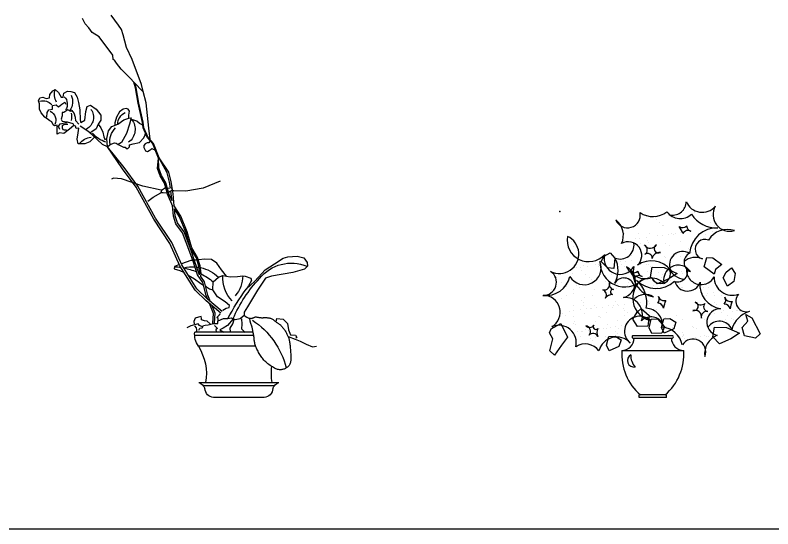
# Model space of a CAD drawing. Header units: millimetres. Extents: x 22565 to 38821, y 15578 to 26720.
# Drawn here: x 30251 to 32086, y 17834 to 19079 of the extents above; entities that cross this region are included whole.
import ezdxf

# ---------------------------------------------------------------- set-up
doc = ezdxf.new("R2010")
doc.units = ezdxf.units.MM
doc.layers.add('www.cad-blocks.net', color=7, linetype='Continuous')

# ---------------------------------------------------------------- blocks, each defined once
blk = doc.blocks.new('A$C310939C3')
for p, q in [((112.7, 905.5), (106.3, 918.2)), ((193.9, 902), (176.2, 926.7)), ((121.8, 895.6), (112.7, 905.5)), ((200.9, 892.1), (193.9, 902)), ((130.3, 884.3), (121.8, 895.6)), ((147.3, 873.7), (130.3, 884.3)), ((205.2, 878.7), (200.9, 892.1)), ((179.7, 830), (147.3, 873.7)), ((212.9, 848.4), (205.2, 878.7)), ((227.1, 819.4), (212.9, 848.4)), ((181.2, 819.4), (179.7, 830)), ((184, 817.3), (181.2, 819.4)), ((188.9, 810.3), (184, 817.3)), ((200.2, 796.1), (188.9, 810.3)), ((249.8, 758.2), (227.1, 819.4)), ((222.1, 773.6), (200.2, 796.1)), ((231.3, 763.7), (222.1, 773.6)), ((234.5, 750.4), (230.7, 763.9)), ((252.5, 741.8), (231.3, 763.7)), ((236.2, 750.8), (233, 762)), ((253.4, 741.4), (249.8, 758.2)), ((26.3, 726.3), (27.6, 734.6)), ((27.6, 734.6), (34.7, 743)), ((34.7, 743), (40.5, 746.8)), ((40.5, 746.8), (48.8, 739.1)), ((48.8, 739.1), (55.2, 728.2)), ((59.7, 728.2), (61, 737.8)), ((61, 737.8), (70, 742.3)), ((70, 742.3), (78.3, 741.7)), ((78.3, 741.7), (87.3, 739.1)), ((87.3, 739.1), (93.7, 727.6)), ((241.2, 712.9), (234.5, 750.4)), ((242.9, 713.3), (236.2, 750.8)), ((261.1, 713.8), (253.4, 741.4)), ((0, 718.6), (3.2, 726.3)), ((2.6, 711.5), (0, 718.6)), ((3.2, 726.3), (10.3, 727.6)), ((10.3, 727.6), (18.6, 724.4)), ((18.6, 724.4), (26.3, 726.3)), ((55.2, 728.2), (59.7, 728.2)), ((56.6, 710.7), (63.7, 715.6)), ((63.7, 715.6), (66.4, 711.1)), ((93.7, 727.6), (97, 714.8)), ((2.6, 698.7), (2.6, 711.5)), ((6.4, 689.7), (2.6, 698.7)), ((21.3, 690.4), (24.7, 697.5)), ((24.7, 697.5), (34, 698.7)), ((34, 707.3), (43.1, 709.6)), ((34, 698.7), (34, 707.3)), ((43.1, 709.6), (48.7, 704.7)), ((48.7, 704.7), (56.6, 710.7)), ((97, 714.8), (100.2, 697.4)), ((100.2, 697.4), (100.8, 673.1)), ((114.9, 693), (118.1, 705.1)), ((118.1, 705.1), (125.9, 708.3)), ((125.9, 708.3), (140, 698.7)), ((140, 698.7), (150.9, 684.6)), ((204.9, 698.7), (195.9, 692.3)), ((211.9, 700), (204.9, 698.7)), ((217.1, 698.7), (211.9, 700)), ((220.3, 693.6), (217.1, 698.7)), ((251.8, 666.8), (241.2, 712.9)), ((253.5, 667.1), (242.9, 713.3)), ((267.2, 652.4), (261.1, 713.8)), ((15.4, 679.5), (6.4, 689.7)), ((27.6, 670.5), (15.4, 679.5)), ((20.5, 679.2), (21.3, 690.4)), ((57.3, 682.5), (55.1, 674.6)), ((61.5, 690.8), (57.3, 690.4)), ((57.3, 690.4), (57.3, 682.5)), ((66, 693.8), (61.5, 690.8)), ((70.9, 696.8), (66, 693.8)), ((78, 693), (70.9, 696.8)), ((81.8, 695.3), (78, 693)), ((86.3, 688.9), (81.8, 695.3)), ((90, 678.8), (86.3, 688.9)), ((90.8, 670.1), (90, 678.8)), ((112.4, 671.8), (114.9, 693)), ((150.9, 684.6), (150.9, 672.4)), ((188.8, 679.5), (185, 666)), ((195.9, 692.3), (188.8, 679.5)), ((218.4, 676.9), (219, 684.6)), ((219, 684.6), (220.3, 693.6)), ((32.7, 667.9), (27.6, 670.5)), ((35.3, 660.9), (32.7, 667.9)), ((38.5, 658.3), (35.3, 660.9)), ((48.3, 656.6), (52.8, 663.4)), ((52.8, 663.4), (63.4, 666)), ((55.1, 674.6), (57, 669.8)), ((57, 669.8), (63.1, 669.1)), ((61.5, 660.8), (57.3, 658.1)), ((71.2, 661.5), (61.5, 660.8)), ((63.1, 669.1), (69.7, 667.9)), ((63.4, 666), (69.4, 665.3)), ((69.7, 667.9), (82.8, 664.1)), ((82.8, 664.1), (85.4, 658.9)), ((97.9, 662.6), (90.8, 670.1)), ((100.8, 673.1), (101.5, 669.2)), ((101.5, 669.2), (102.7, 666.7)), ((102.7, 666.7), (112.4, 671.8)), ((144.5, 662.8), (139.3, 651.3)), ((150.9, 672.4), (144.5, 662.8)), ((144.5, 662.8), (150.9, 653.8)), ((177.3, 656.4), (192, 662.2)), ((185, 666), (184.6, 659.3)), ((192, 662.2), (206.8, 673.1)), ((206.8, 673.1), (218.4, 676.9)), ((220.3, 662.2), (213.2, 639.7)), ((218.4, 676.9), (224.8, 677.5)), ((224.8, 677.5), (220.3, 662.2)), ((225.4, 673.7), (223.8, 674.2)), ((231.2, 671.8), (225.4, 673.7)), ((238.3, 669.9), (231.2, 671.8)), ((244.7, 664.1), (238.3, 669.9)), ((252.8, 660), (244.7, 664.1)), ((253.8, 653.3), (251.8, 666.8)), ((255.4, 653.8), (253.5, 667.1)), ((45.6, 659.6), (38.5, 658.3)), ((44.9, 638.4), (45.6, 646.1)), ((45.6, 655.7), (45.6, 659.6)), ((45.6, 646.1), (45.6, 655.7)), ((51.3, 649.1), (48.3, 656.6)), ((57.3, 658.1), (57.3, 653.6)), ((57.3, 653.6), (59.2, 649.5)), ((59.2, 649.5), (62.2, 648.4)), ((75.1, 650.6), (61.6, 639.7)), ((62.2, 648.4), (67.5, 648.8)), ((85.4, 658.9), (75.1, 650.6)), ((89.3, 657.7), (85.4, 658.9)), ((91.2, 651.9), (89.3, 657.7)), ((97.6, 652.5), (91.2, 651.9)), ((96.3, 641), (97.6, 652.5)), ((119.5, 645.5), (100.8, 657.7)), ((129.7, 636.5), (119.5, 645.5)), ((129.1, 644.2), (124.6, 641)), ((139.3, 651.3), (129.1, 644.2)), ((150.9, 653.8), (156, 642.9)), ((156, 642.9), (158, 631.4)), ((165.7, 627.5), (169.6, 646.1)), ((169.6, 646.1), (177.3, 656.4)), ((264.3, 629.3), (253.8, 653.3)), ((265.8, 630.2), (255.4, 653.8)), ((270.3, 626.3), (267.2, 652.4)), ((50.7, 641), (44.9, 638.4)), ((61.6, 639.7), (50.7, 641)), ((93.7, 626.2), (96.3, 641)), ((96.3, 614.7), (93.7, 626.2)), ((135.8, 630.7), (124.6, 619.8)), ((141.9, 624.9), (129.7, 636.5)), ((154.8, 613.4), (141.9, 624.9)), ((158, 631.4), (160.5, 625.6)), ((160.5, 625.6), (165.7, 627.5)), ((167.2, 607.5), (165.7, 627.5)), ((213.2, 639.7), (201, 617.9)), ((244.7, 617.9), (255, 629.4)), ((255, 629.4), (258.2, 636.5)), ((258.2, 636.5), (259, 641.3)), ((276.8, 614.9), (264.3, 629.3)), ((278.3, 615.8), (265.8, 630.2)), ((100.8, 614.7), (96.3, 614.7)), ((112.4, 614.7), (100.8, 614.7)), ((124.6, 619.8), (112.4, 614.7)), ((167.2, 607.5), (154.8, 613.4)), ((167.2, 607.5), (173.4, 613.4)), ((207.7, 557.1), (167.2, 607.5)), ((203.7, 554), (167.2, 607.5)), ((173.4, 613.4), (183.7, 617.3)), ((183.7, 617.3), (188.2, 616)), ((188.2, 616), (193.3, 613.4)), ((201, 617.9), (193.3, 613.4)), ((193.3, 613.4), (206.2, 607)), ((206.2, 607), (210, 606.3)), ((210, 606.3), (211.9, 603.8)), ((216.4, 603.1), (220.3, 607.6)), ((220.3, 612.1), (229.3, 614.7)), ((220.3, 607.6), (220.3, 612.1)), ((229.3, 614.7), (244.7, 617.9)), ((255.2, 610.4), (255, 605.7)), ((255, 605.7), (257.8, 601.2)), ((258.5, 614.7), (255.2, 610.4)), ((263.1, 617.5), (258.5, 614.7)), ((267.3, 617), (263.1, 617.5)), ((270.6, 622.1), (267.3, 617)), ((290.3, 580), (276.8, 614.9)), ((291.9, 580.6), (278.3, 615.8)), ((211.9, 603.8), (216.4, 603.1)), ((257.8, 601.2), (259.1, 597.4)), ((259.1, 597.4), (264, 595.9)), ((264, 595.9), (268, 598.6)), ((268, 598.6), (272.5, 601.9)), ((272.5, 601.9), (274.8, 603.4)), ((274.8, 603.4), (277.7, 601.4)), ((277.7, 601.4), (280.4, 600.6)), ((280.4, 600.6), (283.6, 597.4)), ((288.2, 555.3), (290.3, 580)), ((291.6, 555.9), (290.3, 580)), ((315.6, 546.2), (291.9, 580.6)), ((311.8, 544.7), (294.1, 577)), ((236.3, 509.5), (203.7, 554)), ((240.6, 512.2), (207.7, 557.1)), ((294.8, 536.8), (288.2, 555.3)), ((297.9, 538.2), (291.6, 555.9)), ((304.9, 519.2), (294.8, 536.8)), ((308.1, 520.5), (297.9, 538.2)), ((317.3, 521.7), (311.8, 544.7)), ((321.3, 522.5), (315.6, 546.2)), ((181.6, 531.4), (176.7, 528.9)), ((201, 529.5), (181.6, 531.4)), ((252.8, 512), (201, 529.5)), ((311.4, 496.5), (304.9, 519.2)), ((314.6, 497.8), (308.1, 520.5)), ((319.5, 507.2), (317.3, 521.7)), ((324.1, 504.4), (321.3, 522.5)), ((439.6, 523.9), (398.4, 507.1)), ((279, 431.9), (236.3, 509.5)), ((283.3, 434.5), (240.6, 512.2)), ((297.2, 502.7), (252.8, 512)), ((277.8, 485.2), (295.9, 495.8)), ((297.8, 501.4), (295.9, 497.1)), ((295.9, 495.8), (298, 497.1)), ((295.9, 497.1), (302.2, 497.1)), ((299.3, 502.6), (297.2, 502.7)), ((307.2, 508.3), (297.8, 501.4)), ((302.2, 497.1), (309.7, 495.8)), ((308.1, 508.1), (307.2, 508.3)), ((309.7, 495.8), (311.4, 496.5)), ((312.4, 492.8), (311.4, 496.5)), ((314.7, 506.4), (311.9, 507.1)), ((314.6, 497.8), (319, 499.6)), ((315.7, 493.9), (314.6, 497.8)), ((322.2, 507.7), (314.7, 506.4)), ((319, 499.6), (324.7, 503.3)), ((321.6, 493.2), (320.5, 500.5)), ((327.8, 500.8), (321.5, 501.2)), ((324.7, 503.3), (322.2, 507.7)), ((325.7, 493.8), (324.3, 503)), ((357.1, 499.6), (327.8, 500.8)), ((398.4, 507.1), (357.1, 499.6)), ((264.7, 475.9), (277.8, 485.2)), ((325.3, 463.2), (312.4, 492.8)), ((323.4, 476.2), (315.7, 493.9)), ((323.4, 476.2), (321.6, 493.2)), ((328.7, 464.2), (325.7, 493.8)), ((327.1, 439.6), (324.5, 465)), ((344.8, 439.5), (328.3, 464.8)), ((341.8, 437.9), (329.5, 456.8)), ((331.1, 440.4), (329.5, 456.8)), ((336.3, 422.9), (331.1, 440.4)), ((318.4, 373.2), (279, 431.9)), ((322.9, 375.7), (283.3, 434.5)), ((332.6, 421), (327.1, 439.6)), ((352.7, 401.1), (336.3, 422.9)), ((356.8, 400.4), (341.8, 437.9)), ((360, 401.5), (344.8, 439.5)), ((349, 399.1), (332.6, 421)), ((366.6, 352), (349, 399.1)), ((370.4, 353.4), (352.7, 401.1)), ((368.3, 360.9), (356.8, 400.4)), ((371.4, 362.3), (360, 401.5)), ((342.5, 319.3), (318.4, 373.2)), ((347, 321.7), (322.9, 375.7)), ((374.2, 330.1), (366.6, 352)), ((382.2, 338.1), (368.3, 360.9)), ((378.1, 331.5), (370.4, 353.4)), ((385.3, 339.5), (371.4, 362.3)), ((369.2, 331.6), (346.1, 323.8)), ((373.6, 332.1), (369.2, 331.6)), ((383.8, 333), (377.8, 332.4)), ((388.9, 299.2), (378.1, 331.5)), ((388.3, 318.5), (382.2, 338.1)), ((391.7, 319.3), (385.3, 339.5)), ((402.7, 334.8), (387.3, 333.3)), ((419, 334.3), (402.7, 334.8)), ((432.1, 325.4), (419, 334.3)), ((571.8, 323.6), (592.3, 337.2)), ((592.3, 337.2), (603.7, 341)), ((603.7, 341), (626.4, 342.5)), ((626.4, 342.5), (642.3, 338)), ((642.3, 338), (650.7, 327.4)), ((329.3, 317), (328.8, 311.7)), ((341.3, 321.9), (329.3, 317)), ((379.7, 260.3), (342.5, 319.3)), ((383.7, 263.5), (347, 321.7)), ((385.2, 297.3), (374.2, 330.1)), ((390.8, 300.4), (388.3, 318.5)), ((394.2, 300.3), (391.7, 319.3)), ((443.1, 309.6), (432.1, 325.4)), ((549, 309.2), (571.8, 323.6)), ((651.4, 318.3), (643.9, 310.7)), ((650.7, 327.4), (651.4, 318.3)), ((328.8, 311.7), (342.4, 307.5)), ((342.4, 307.5), (353, 302.7)), ((362.8, 296.7), (377.5, 287.1)), ((398.3, 278.7), (385.2, 297.3)), ((390.2, 297.3), (388.9, 299.2)), ((390.2, 297.3), (390.8, 300.4)), ((392.9, 293.4), (394.2, 300.3)), ((436, 291.8), (446.7, 295.5)), ((455.4, 294), (443.1, 309.6)), ((446.7, 295.5), (464.1, 292.5)), ((481.5, 293.3), (494.4, 294.8)), ((494.4, 294.8), (500.5, 294)), ((500.5, 294), (514.2, 289.5)), ((524, 281.9), (549, 309.2)), ((564.2, 294), (549.8, 289.5)), ((615.8, 303.1), (564.2, 294)), ((643.9, 310.7), (615.8, 303.1)), ((377.5, 287.1), (393.3, 276.1)), ((402.1, 280.4), (392.9, 293.4)), ((393.3, 276.1), (399.9, 272.3)), ((406, 247), (398.3, 278.7)), ((409.9, 248.2), (402.1, 280.4)), ((422.4, 260.7), (423.1, 280.4)), ((423.1, 280.4), (436, 291.8)), ((464.1, 292.5), (481.5, 293.3)), ((502.8, 262.2), (524, 281.9)), ((515.7, 283.4), (508.1, 270.5)), ((514.2, 289.5), (515.7, 283.4)), ((549.8, 289.5), (530.1, 259.9)), ((406, 234.1), (379.7, 260.3)), ((409.4, 237.9), (383.7, 263.5)), ((404.8, 269.5), (406.9, 268.2)), ((406.9, 268.2), (414.3, 263)), ((414.3, 263), (422.4, 260.7)), ((433.8, 244), (422.4, 260.7)), ((508.1, 270.5), (502.8, 262.2)), ((530.1, 259.9), (505.8, 219.8)), ((409.7, 237.6), (406, 247)), ((416.4, 232.1), (409.9, 248.2)), ((452, 231.9), (433.8, 244)), ((441.8, 204.1), (406, 234.1)), ((445.1, 208), (409.4, 237.9)), ((423.5, 203.2), (413.8, 227.6)), ((427.7, 203.9), (420.4, 222.1)), ((462.6, 222.8), (452, 231.9)), ((461.8, 218.3), (462.6, 222.8)), ((422.4, 180.2), (423.5, 203.2)), ((426.5, 180), (427.7, 203.9)), ((438.3, 200.1), (439.8, 202.3)), ((446.7, 211.4), (454.2, 216.7)), ((454.2, 216.7), (461.8, 218.3)), ((505.8, 219.8), (498.2, 206.9)), ((498.2, 206.9), (498.2, 199.3)), ((379.2, 192.5), (376.1, 184.2)), ((376.1, 184.2), (376.9, 178.1)), ((387.5, 194.8), (379.2, 192.5)), ((393.6, 196.3), (387.5, 194.8)), ((394.3, 191.7), (393.6, 196.3)), ((394.3, 188), (394.3, 191.7)), ((401.9, 185.7), (394.3, 188)), ((408.7, 184.9), (401.9, 185.7)), ((415.6, 178.1), (408.7, 184.9)), ((432.2, 194), (438.3, 200.1)), ((435.3, 191.7), (432.2, 194)), ((434.5, 178.9), (435.3, 191.7)), ((434.9, 185.3), (448.2, 191.7)), ((448.2, 191.7), (458.8, 191)), ((471.3, 190.9), (458, 174.3)), ((458.8, 191), (466.4, 193.2)), ((466.4, 193.2), (476.2, 188.7)), ((470.9, 178.8), (474, 188.7)), ((476.2, 188.7), (488.4, 191.7)), ((488.4, 191.7), (498.2, 199.3)), ((491.4, 190.9), (492.2, 177.3)), ((498.2, 199.3), (500.6, 197)), ((575.1, 183.3), (577.3, 191)), ((577.3, 191), (592.4, 189.5)), ((592.4, 189.5), (603, 179.6)), ((368.5, 173.6), (359.4, 169)), ((377.6, 175.8), (368.5, 173.6)), ((386.7, 178.1), (377.6, 175.8)), ((382.2, 169), (378.4, 173.6)), ((383.7, 163.7), (382.2, 169)), ((389.8, 174.3), (386.7, 178.1)), ((388.3, 162.9), (390.5, 168.3)), ((398.9, 170.5), (389.8, 174.3)), ((390.5, 168.3), (396.6, 169)), ((396.6, 169), (399.6, 174.3)), ((399.6, 174.3), (403.4, 175.1)), ((403.4, 175.1), (411, 175.8)), ((411, 175.8), (423.9, 178.9)), ((423.9, 178.9), (434.5, 178.9)), ((426.2, 174.3), (433.8, 167.5)), ((433.8, 167.5), (429.2, 164.4)), ((447.4, 168.2), (439.1, 163.7)), ((458, 174.3), (447.4, 168.2)), ((464.1, 168.2), (470.9, 178.8)), ((464.9, 159.1), (464.1, 168.2)), ((492.2, 177.3), (491.4, 165.9)), ((491.4, 165.9), (493.7, 163.7)), ((603, 179.6), (605.3, 163.7)), ((519.5, 158.5), (378.4, 158.5)), ((521, 150.5), (378.4, 150.5)), ((383.7, 159.9), (383.7, 163.7)), ((430, 159.1), (423.1, 158.4)), ((429.2, 164.4), (430, 159.1)), ((439.1, 163.7), (448.9, 158.5)), ((493.7, 163.7), (497.5, 160.6)), ((497.5, 160.6), (500.5, 157.6)), ((604.3, 147.4), (621.2, 141)), ((605.3, 163.7), (609.9, 151.6)), ((609.9, 151.6), (622, 150.8)), ((622, 150.8), (625.8, 145.5)), ((621.2, 141), (633.4, 136.4)), ((625.8, 145.5), (622.8, 144)), ((633.4, 136.4), (647.8, 128.8)), ((647.8, 128.8), (663.7, 122.8)), ((525.7, 124.2), (387.1, 124.2)), ((663.7, 122.8), (672.8, 124.3)), ((582.2, 35.8), (388.1, 35.8)), ((572, 27.8), (398.3, 27.8)), ((546.6, 0), (423.8, 0))]:
    blk.add_line(p, q)
blk.add_lwpolyline([(500.6, 197), (504.4, 194.8), (507.6, 193.3), (510.4, 192.3), (512.8, 191.8), (514.8, 191.6), (516.5, 191.8), (518, 192.1), (519.2, 192.6), (520.2, 193), (521.1, 193.4), (521.9, 193.9), (522.6, 194.2), (523.4, 194.6), (524.2, 194.8), (525.1, 195), (526.2, 195), (527.4, 195), (528.8, 194.8), (530.3, 194.6), (531.9, 194.3), (533.5, 194.1), (535.1, 193.8), (536.8, 193.6), (538.3, 193.4), (539.8, 193.3), (541.2, 193.2), (542.6, 193.2), (543.9, 193.3), (545.2, 193.4), (546.6, 193.4), (548.1, 193.5), (549.6, 193.5), (551.2, 193.5), (552.9, 193.4), (554.6, 193.2), (556.4, 193), (558.2, 192.7), (560, 192.3), (561.7, 191.8), (563.3, 191.2), (564.9, 190.5), (566.4, 189.7), (567.8, 188.8), (569.2, 187.8), (570.5, 186.8), (571.8, 185.8), (573.2, 184.8), (574.5, 183.8), (575.8, 182.8), (577.2, 181.8), (578.5, 180.9), (579.9, 179.9), (581.3, 178.9), (582.8, 177.9), (584.2, 176.8), (585.6, 175.6), (587, 174.3), (588.4, 172.9), (589.8, 171.5), (591.2, 169.9), (592.6, 168.3), (593.9, 166.6), (595.1, 164.9), (596.3, 163.1), (597.5, 161.2), (598.6, 159.3), (599.6, 157.4), (600.6, 155.4), (601.5, 153.5), (602.4, 151.7), (603.2, 149.9), (603.9, 148.2), (604.6, 146.6), (605.2, 145), (605.8, 143.4), (606.3, 141.9), (606.8, 140.2), (607.3, 138.3), (607.7, 136.3), (608.1, 134), (608.5, 131.5), (608.8, 128.7), (609.1, 125.7), (609.4, 122.5), (609.7, 119.2), (610, 115.9), (610.3, 112.6), (610.5, 109.3), (610.7, 106), (610.9, 102.9), (611.1, 99.9), (611.2, 97), (611.2, 94.2), (611.1, 91.6), (610.8, 89.1), (610.5, 86.8), (610, 84.7), (609.3, 82.7), (608.6, 80.9), (607.6, 79.2), (606.6, 77.6), (605.4, 76.2), (604.2, 74.9), (602.8, 73.7), (601.3, 72.5), (599.8, 71.5), (598.1, 70.5), (596.4, 69.7), (594.7, 68.9), (592.9, 68.3), (591, 67.8), (589.1, 67.5), (587.2, 67.3), (585.3, 67.2), (583.3, 67.3), (581.2, 67.6), (579, 68.1), (576.7, 68.8), (574.3, 69.7), (571.8, 70.9), (569.1, 72.3), (566.4, 73.9), (563.5, 75.7), (560.7, 77.6), (557.8, 79.7), (555.1, 81.8), (552.5, 84), (550.1, 86.2), (547.9, 88.3), (545.8, 90.5), (544, 92.7), (542.3, 94.8), (540.6, 97.1), (539.1, 99.3), (537.6, 101.7), (536, 104.1), (534.5, 106.6), (533, 109.2), (531.5, 111.8), (530.1, 114.5), (528.7, 117.1), (527.5, 119.8), (526.4, 122.4), (525.4, 124.9), (524.7, 127.4), (524.1, 129.8), (523.6, 132.1), (523.2, 134.4), (522.9, 136.7), (522.6, 138.9), (522.4, 141.1), (522.1, 143.4), (521.8, 145.6), (521.5, 147.8), (521.1, 150), (520.7, 152.2), (520.3, 154.3), (519.9, 156.3), (519.6, 158.2), (519.2, 160), (518.9, 161.7), (518.6, 163.3), (518.4, 164.8), (518.1, 166.1), (517.8, 167.4), (517.6, 168.7), (517.3, 169.9), (517, 171), (516.6, 172.1), (516.2, 173.3), (515.8, 174.3), (515.4, 175.4), (515, 176.5), (514.7, 177.6), (514.3, 178.7), (514, 179.7), (513.7, 180.8), (513.4, 182), (513.2, 183.1), (512.9, 184.4), (512.6, 185.7), (512.2, 187.1), (511.8, 188.6), (511.3, 190.2)])
at = {"extrusion": (0, 0, -1)}
for centre, major_axis, start_param, end_param in [((80.8, 735.1), (29.7, 29.7), 3.451818, 4.20947), ((10.8, 691.4), (19.7, 19.7), -1.058503, 0.091422), ((45.3, 711.2), (-17.4, 17.4), 1.544652, 2.982038), ((47.4, 716.8), (25, 25), 0.327841, 1.426299), ((101.3, 679), (22.7, 22.7), 0.149518, 1.873344), ((17.8, 671.9), (17.1, 17.1), -0.339872, 1.220288), ((31.2, 679.5), (34.5, 34.5), 0.58783, 0.947221), ((223.3, 662.1), (-22.1, 22.1), 5.499815, 6.628422), ((195.5, 649.5), (27.2, 27.2), 0.104882, 1.721596), ((216.7, 620.9), (-31.1, 31.1), 5.326074, 6.321908), ((131.2, 591), (-28.2, 28.2), 6.152742, 6.967145), ((179, 677.1), (-42.5, 42.5), 4.194579, 4.852815), ((611.8, 228.8), (68.5, 68.5), 4.588924, 5.901631), ((318.7, 151.1), (117.5, 117.5), -0.721758, -0.625918), ((373.5, 225.1), (64.7, 64.7), -1.023206, -0.726637), ((318.7, 151.1), (-117.5, 117.5), 0.986596, 1.181369), ((373.5, 225.1), (-64.7, 64.7), 0.892747, 0.953645), ((373.5, 225.1), (-64.7, 64.7), 0.992852, 1.539158), ((318.7, 151.1), (117.5, 117.5), -0.356322, -0.337478), ((318.7, 151.1), (-117.5, 117.5), 1.255663, 1.464907), ((523.3, 288.4), (-54.4, 54.4), 4.716194, 5.591372), ((424.2, 294), (49.7, 49.7), 0.774488, 1.526899), ((775.8, 60.4), (-234.3, 234.3), 5.902888, 6.256613), ((919.8, -44.6), (-366.1, 366.1), 5.970141, 6.13202), ((408.4, 23.1), (-139.6, 139.6), 1.374504, 2.10837), ((426.6, 152.5), (34.3, 34.3), 3.305472, 4.050088), ((280, 57), (89.4, 89.4), 0.224495, 0.953419), ((690.3, 57), (-89.4, 89.4), 5.329767, 5.637985), ((378.8, 11.1), (18.7, 18.7), -0.423378, 0.381097), ((425, 21.9), (15.5, 15.5), 2.412572, 3.907333), ((545.3, 21.9), (-15.5, 15.5), 2.375852, 3.870613), ((591.6, 11.1), (-18.7, 18.7), 5.902088, 6.706563)]:
    blk.add_ellipse(centre, major_axis=major_axis, ratio=1, start_param=start_param, end_param=end_param, dxfattribs=at)
blk = doc.blocks.new('*X76')
at = {"color": 0}
for p, q in [((6494, 4479.8), (6494, 4479.8)), ((6316.4, 4451.7), (6316.4, 4451.7)), ((6356.6, 4445.9), (6356.6, 4445.9)), ((6484.2, 4474.2), (6484.2, 4474.2)), ((6546.9, 4472.4), (6546.9, 4472.4)), ((6631.5, 4456.5), (6631.5, 4456.5)), ((6264.9, 4412.2), (6264.9, 4412.2)), ((6269.3, 4410.5), (6269.3, 4410.5)), ((6364, 4439.1), (6364, 4439.1)), ((6377, 4421.5), (6377, 4421.5)), ((6393.9, 4410.7), (6393.9, 4410.7)), ((6398.8, 4407.2), (6398.8, 4407.2)), ((6579.9, 4416.9), (6579.9, 4416.9)), ((6626.1, 4421.9), (6626.1, 4421.9)), ((6643, 4411.2), (6643, 4411.2)), ((6205.5, 4371.6), (6205.5, 4371.6)), ((6210.9, 4370.8), (6210.9, 4370.8)), ((6278.5, 4372.1), (6278.5, 4372.1)), ((6330, 4371.8), (6330, 4371.8)), ((6423.2, 4366.9), (6423.2, 4366.9)), ((6438.6, 4370.7), (6438.6, 4370.7)), ((6454.6, 4372), (6454.6, 4372)), ((6477.6, 4374), (6477.6, 4374)), ((6579.2, 4372.3), (6579.2, 4372.3)), ((6601, 4367.2), (6601, 4367.2)), ((6634, 4379.4), (6634, 4379.4)), ((6638.6, 4395.2), (6638.6, 4395.2)), ((5952.3, 4330.4), (5952.3, 4330.4)), ((6207.9, 4338.5), (6207.9, 4338.5)), ((6262.2, 4345.7), (6262.2, 4345.7)), ((6283, 4348.4), (6283, 4348.4)), ((6315.6, 4352.7), (6315.6, 4352.7)), ((6318.3, 4335.6), (6318.3, 4335.6)), ((6369.9, 4359.9), (6369.9, 4359.9)), ((6390.7, 4362.6), (6390.7, 4362.6)), ((6445.9, 4364), (6445.9, 4364)), ((6480.7, 4332.1), (6480.7, 4332.1)), ((5939.2, 4303.2), (5939.2, 4303.2)), ((5960, 4305.9), (5960, 4305.9)), ((6213.4, 4293.7), (6213.4, 4293.7)), ((6284.8, 4321.1), (6284.8, 4321.1)), ((6301.6, 4310.3), (6301.6, 4310.3)), ((6321.5, 4297.6), (6321.5, 4297.6)), ((6325.7, 4328.9), (6325.7, 4328.9)), ((6360.5, 4297), (6360.5, 4297)), ((6409.3, 4321.3), (6409.3, 4321.3)), ((6426.2, 4310.6), (6426.2, 4310.6)), ((6520.6, 4295.6), (6520.6, 4295.6)), ((6528.5, 4298.4), (6528.5, 4298.4)), ((6533.9, 4321.5), (6533.9, 4321.5)), ((6165.2, 4256.7), (6165.2, 4256.7)), ((6237.8, 4271.4), (6237.8, 4271.4)), ((6240.3, 4261.9), (6240.3, 4261.9)), ((6362.3, 4271.7), (6362.3, 4271.7)), ((6400.3, 4260.5), (6400.3, 4260.5)), ((6460.1, 4268.2), (6460.1, 4268.2)), ((6480.3, 4261.4), (6480.3, 4261.4)), ((6514.5, 4275.3), (6514.5, 4275.3)), ((6527.9, 4288.9), (6527.9, 4288.9)), ((6535.3, 4278.1), (6535.3, 4278.1)), ((6562.7, 4257), (6562.7, 4257)), ((6067.9, 4220.5), (6067.9, 4220.5)), ((6104.6, 4221.4), (6104.6, 4221.4)), ((6191.4, 4232.8), (6191.4, 4232.8)), ((6192.5, 4220.7), (6192.5, 4220.7)), ((6212.3, 4235.5), (6212.3, 4235.5)), ((6244.8, 4239.8), (6244.8, 4239.8)), ((6317.1, 4220.9), (6317.1, 4220.9)), ((6324, 4220.5), (6324, 4220.5)), ((6407.7, 4253.8), (6407.7, 4253.8)), ((6428.7, 4221.8), (6428.7, 4221.8)), ((5976.1, 4204.4), (5976.1, 4204.4)), ((5996.9, 4207.2), (5996.9, 4207.2)), ((5999.8, 4191.7), (5999.8, 4191.7)), ((6008.9, 4215.8), (6008.9, 4215.8)), ((6029.4, 4211.5), (6029.4, 4211.5)), ((6083.8, 4218.6), (6083.8, 4218.6)), ((6084.8, 4209.7), (6084.8, 4209.7)), ((6113.6, 4217.1), (6113.6, 4217.1)), ((6209.4, 4210), (6209.4, 4210)), ((6287.4, 4218.6), (6287.4, 4218.6)), ((6322.2, 4186.8), (6322.2, 4186.8)), ((6333.9, 4210.2), (6333.9, 4210.2)), ((6458.5, 4210.4), (6458.5, 4210.4)), ((6482.3, 4185.4), (6482.3, 4185.4)), ((5879.5, 4156.6), (5879.5, 4156.6)), ((5896.4, 4170.6), (5896.4, 4170.6)), ((5957.4, 4176.2), (5957.4, 4176.2)), ((6021, 4170.8), (6021, 4170.8)), ((6039.6, 4155.2), (6039.6, 4155.2)), ((6046.9, 4148.4), (6046.9, 4148.4)), ((6145.5, 4171), (6145.5, 4171)), ((6167.7, 4179.6), (6167.7, 4179.6)), ((6202, 4151.6), (6202, 4151.6)), ((6272.4, 4180.9), (6272.4, 4180.9)), ((6336, 4148.3), (6336, 4148.3)), ((6362, 4150.3), (6362, 4150.3)), ((6374.7, 4180.5), (6374.7, 4180.5)), ((6389.3, 4155.3), (6389.3, 4155.3)), ((6394.6, 4171.5), (6394.6, 4171.5)), ((6443.7, 4162.4), (6443.7, 4162.4)), ((6489.7, 4178.6), (6489.7, 4178.6)), ((5903.4, 4134.8), (5903.4, 4134.8)), ((5919.3, 4120.1), (5919.3, 4120.1)), ((5926.7, 4113.3), (5926.7, 4113.3)), ((5975.7, 4120.1), (5975.7, 4120.1)), ((5992.5, 4109.3), (5992.5, 4109.3)), ((6116.1, 4140), (6116.1, 4140)), ((6174, 4126.9), (6174, 4126.9)), ((6224.8, 4120.5), (6224.8, 4120.5)), ((6228.3, 4134.1), (6228.3, 4134.1)), ((6241.7, 4109.8), (6241.7, 4109.8)), ((6349.4, 4120.8), (6349.4, 4120.8)), ((6366.2, 4110), (6366.2, 4110)), ((6431.2, 4144.8), (6431.2, 4144.8)), ((6473.9, 4121), (6473.9, 4121)), ((6490.8, 4110.2), (6490.8, 4110.2)), ((6598.5, 4121.2), (6598.5, 4121.2)), ((6615.4, 4110.5), (6615.4, 4110.5)), ((5855.2, 4097.8), (5855.2, 4097.8)), ((5959.9, 4099.1), (5959.9, 4099.1)), ((5961.5, 4081.4), (5961.5, 4081.4)), ((6062.2, 4098.6), (6062.2, 4098.6)), ((6170.2, 4102.5), (6170.2, 4102.5)), ((6284, 4076.5), (6284, 4076.5)), ((6485.3, 4107.3), (6485.3, 4107.3)), ((6571.7, 4103.5), (6571.7, 4103.5)), ((6588.2, 4077.9), (6588.2, 4077.9)), ((6590, 4108.6), (6590, 4108.6)), ((6609, 4080.6), (6609, 4080.6)), ((6641.5, 4084.9), (6641.5, 4084.9)), ((5905.9, 4057.7), (5905.9, 4057.7)), ((5928.7, 4070.4), (5928.7, 4070.4)), ((6001.3, 4045), (6001.3, 4045)), ((6008.7, 4038.2), (6008.7, 4038.2)), ((6014, 4061.6), (6014, 4061.6)), ((6053.3, 4070.7), (6053.3, 4070.7)), ((6118.7, 4063), (6118.7, 4063)), ((6163.7, 4041.4), (6163.7, 4041.4)), ((6286, 4038.1), (6286, 4038.1)), ((6323.8, 4040), (6323.8, 4040)), ((6606.5, 4071.6), (6606.5, 4071.6)), ((6644.1, 4071.1), (6644.1, 4071.1)), ((6676.1, 4071.8), (6676.1, 4071.8)), ((6748.8, 4072.4), (6748.8, 4072.4)), ((5900.3, 4008.9), (5900.3, 4008.9)), ((5962.4, 4022.1), (5962.4, 4022.1)), ((5995.5, 3999.9), (5995.5, 3999.9)), ((6008, 4019.9), (6008, 4019.9)), ((6024.8, 4009.2), (6024.8, 4009.2)), ((6043.5, 4006.3), (6043.5, 4006.3)), ((6049.9, 4007), (6049.9, 4007)), ((6064.7, 4021.6), (6064.7, 4021.6)), ((6070.7, 4009.8), (6070.7, 4009.8)), ((6103.2, 4014), (6103.2, 4014)), ((6132.5, 4020.1), (6132.5, 4020.1)), ((6149.4, 4009.4), (6149.4, 4009.4)), ((6157.5, 4021.2), (6157.5, 4021.2)), ((6172.8, 4025.5), (6172.8, 4025.5)), ((6178.3, 4023.9), (6178.3, 4023.9)), ((6203.5, 4004.9), (6203.5, 4004.9)), ((6210.9, 4028.2), (6210.9, 4028.2)), ((6257.1, 4020.4), (6257.1, 4020.4)), ((6274, 4009.6), (6274, 4009.6)), ((6277.5, 4026.8), (6277.5, 4026.8)), ((6331.2, 4033.3), (6331.2, 4033.3)), ((6366, 4001.4), (6366, 4001.4)), ((6381.7, 4020.6), (6381.7, 4020.6)), ((6398.5, 4009.9), (6398.5, 4009.9)), ((6630.8, 4021.1), (6630.8, 4021.1)), ((6646.3, 4035.1), (6646.3, 4035.1)), ((6653.6, 4028.4), (6653.6, 4028.4)), ((5908.4, 3980.7), (5908.4, 3980.7)), ((5923.2, 3971.2), (5923.2, 3971.2)), ((5942.2, 3992.9), (5942.2, 3992.9)), ((5961, 3970.3), (5961, 3970.3)), ((5963, 3995.6), (5963, 3995.6)), ((6016.5, 3984.6), (6016.5, 3984.6)), ((6083.3, 3969.8), (6083.3, 3969.8)), ((6085.6, 3970.5), (6085.6, 3970.5)), ((6090.7, 3963.1), (6090.7, 3963.1)), ((6121.2, 3985.9), (6121.2, 3985.9)), ((6210.1, 3970.7), (6210.1, 3970.7)), ((6210.9, 3998.2), (6210.9, 3998.2)), ((6223.5, 3985.4), (6223.5, 3985.4)), ((6245.7, 3966.3), (6245.7, 3966.3)), ((6331.5, 3989.3), (6331.5, 3989.3)), ((6334.7, 3970.9), (6334.7, 3970.9)), ((6405.8, 3964.9), (6405.8, 3964.9)), ((6459.3, 3971.2), (6459.3, 3971.2)), ((6538.6, 3990.1), (6538.6, 3990.1)), ((6625.1, 3979.2), (6625.1, 3979.2)), ((6645.9, 3981.9), (6645.9, 3981.9)), ((6678.4, 3986.2), (6678.4, 3986.2)), ((6688.4, 3996.5), (6688.4, 3996.5)), ((6708.4, 3971.6), (6708.4, 3971.6)), ((6732.8, 3993.4), (6732.8, 3993.4)), ((6751.3, 3995.4), (6751.3, 3995.4)), ((6753.6, 3996.1), (6753.6, 3996.1)), ((5963.1, 3934.7), (5963.1, 3934.7)), ((5964.9, 3945), (5964.9, 3945)), ((5970.4, 3928), (5970.4, 3928)), ((6067.2, 3944.5), (6067.2, 3944.5)), ((6125.5, 3931.2), (6125.5, 3931.2)), ((6175.3, 3948.4), (6175.3, 3948.4)), ((6382.3, 3949.2), (6382.3, 3949.2)), ((6413.1, 3958.2), (6413.1, 3958.2)), ((6447.9, 3926.3), (6447.9, 3926.3)), ((6490.3, 3953.1), (6490.3, 3953.1)), ((6595, 3954.5), (6595, 3954.5)), ((6697.4, 3954), (6697.4, 3954)), ((6728.2, 3960), (6728.2, 3960)), ((6735.6, 3953.2), (6735.6, 3953.2)), ((5979.1, 3894.1), (5979.1, 3894.1)), ((5999.9, 3896.9), (5999.9, 3896.9)), ((6005.2, 3896.1), (6005.2, 3896.1)), ((6019, 3907.5), (6019, 3907.5)), ((6032.4, 3901.2), (6032.4, 3901.2)), ((6040.3, 3919.8), (6040.3, 3919.8)), ((6057.1, 3909), (6057.1, 3909)), ((6086.7, 3908.3), (6086.7, 3908.3)), ((6107.6, 3911.1), (6107.6, 3911.1)), ((6123.7, 3908.8), (6123.7, 3908.8)), ((6140.1, 3915.3), (6140.1, 3915.3)), ((6164.8, 3920), (6164.8, 3920)), ((6165.3, 3894.7), (6165.3, 3894.7)), ((6181.7, 3909.2), (6181.7, 3909.2)), ((6194.4, 3922.5), (6194.4, 3922.5)), ((6414, 3920.4), (6414, 3920.4)), ((6430.8, 3909.7), (6430.8, 3909.7)), ((6438.8, 3913.6), (6438.8, 3913.6)), ((6487.8, 3889.8), (6487.8, 3889.8)), ((6538.5, 3920.7), (6538.5, 3920.7)), ((6541.1, 3913.1), (6541.1, 3913.1)), ((6555.4, 3909.9), (6555.4, 3909.9)), ((6608, 3924.9), (6608, 3924.9)), ((5967.4, 3867.9), (5967.4, 3867.9)), ((5993.3, 3870.1), (5993.3, 3870.1)), ((6045, 3859.6), (6045, 3859.6)), ((6052.4, 3852.8), (6052.4, 3852.8)), ((6069.8, 3867.4), (6069.8, 3867.4)), ((6117.9, 3870.3), (6117.9, 3870.3)), ((6172.7, 3887.9), (6172.7, 3887.9)), ((6177.8, 3871.3), (6177.8, 3871.3)), ((6491.6, 3871), (6491.6, 3871)), ((6492.9, 3876.1), (6492.9, 3876.1)), ((6495.1, 3883), (6495.1, 3883)), ((6500, 3859.2), (6500, 3859.2)), ((6554.3, 3866.3), (6554.3, 3866.3)), ((6575.1, 3869), (6575.1, 3869)), ((6597.6, 3877.4), (6597.6, 3877.4)), ((6607.6, 3873.3), (6607.6, 3873.3)), ((6616.1, 3871.2), (6616.1, 3871.2)), ((6072.6, 3819.6), (6072.6, 3819.6)), ((6087.2, 3821), (6087.2, 3821))]:
    blk.add_line(p, q, dxfattribs=at)
blk = doc.blocks.new('A$C6975555F')
for p, q in [((217.8, 150), (313.8, 150)), ((279.2, 149.8), (280, 150.5)), ((301.8, 149.8), (302.5, 149.8)), ((302.5, 149.8), (304, 151.2)), ((217.8, 144), (313.8, 144)), ((190.8, 114), (340.8, 114)), ((232.8, 0), (232.8, 6)), ((298.8, 6), (232.8, 6)), ((298.8, 0), (232.8, 0)), ((298.8, 0), (298.8, 6))]:
    blk.add_line(p, q)
for points in [[(174.2, 337.9), (171.2, 312.5), (156.2, 314), (140.8, 329.5), (147.9, 342.7), (162.7, 350.6)], [(414.2, 299.2), (390.3, 316.2), (396.8, 339.1), (411.5, 338.4), (432.9, 322.1), (417.6, 310.5)], [(303.4, 287), (276.6, 275.1), (260.2, 292.4), (264.3, 315.8), (293.3, 314.8), (324.5, 300.7)], [(464.9, 300.5), (462.2, 280.9), (446.9, 270.1), (436, 290.3), (443.1, 303.6), (456.7, 314.2)], [(253.8, 172.4), (228.9, 171.6), (217.6, 189.7), (228, 206.3), (237.4, 215.6), (257.4, 198.3)], [(288, 155.8), (263.1, 155), (256.7, 168.6), (262.2, 189.7), (277.2, 190.4), (293.8, 170.9)], [(316.5, 166.3), (293.1, 156.1), (286.8, 169.7), (292.2, 190.8), (307.3, 191.4), (321.6, 182.8)], [(505.3, 192.9), (525.5, 154.2), (514.7, 143.6), (488.1, 149.2), (482.2, 169.3), (496.3, 184.8), (491.1, 200.8)], [(42.9, 179.4), (59, 146.1), (44.8, 127), (28.2, 102.1), (16.9, 113.2), (23.7, 142), (15.9, 156.3), (19.7, 166)], [(454.5, 141.7), (427.7, 129.7), (411.3, 147), (415.4, 170.5), (444.4, 169.4), (475.6, 155.4)], [(183.8, 123.3), (160.5, 113), (154.1, 126.7), (159.6, 147.8), (174.6, 148.4), (188.9, 139.8)]]:
    blk.add_lwpolyline(points, close=True)
for centre, radius, start, end in [((313.5, 475.3), 33.5, 262.3209, 358.2386), ((385.5, 490.4), 41.7, 202.8334, 319.2961), ((452.2, 443.1), 40.4, 150.0714, 286.2055), ((204.8, 441.9), 30.8, 202.2767, 11.3025), ((266.1, 494.2), 55.7, 236.0907, 307.4881), ((332.5, 473.9), 40.3, 216.4302, 312.6183), ((419, 480.5), 69.5, 211.4771, 273.4248), ((147.7, 393), 47, 334.6289, 52.4202), ((338.1, 425.7), 14, 232.9601, 314.2111), ((286.9, 381.2), 54.2, 17.5821, 37.9821), ((350.8, 390.7), 14, 58.2695, 150.6069), ((362, 416.3), 14.2, 182.3038, 253.9731), ((421.7, 344.3), 66.8, 88.6883, 175.763), ((446, 355), 52.3, 70.4764, 149.6553), ((39.6, 347.6), 47.1, 243.325, 65.3586), ((110.7, 381.4), 52.2, 170.0525, 317.4027), ((186.9, 369), 33.6, 247.9041, 8.4472), ((206.5, 344.5), 32.7, 312.7083, 119.9894), ((260, 378.8), 17, 214.8157, 329.3874), ((239.2, 357.6), 13.4, 302.9663, 59.2992), ((279.5, 360.7), 10.6, 117.0696, 296.5935), ((392.1, 359.2), 23.9, 68.4771, 255.6448), ((253.5, 337.8), 11.1, 356.1017, 129.7322), ((281.6, 334.1), 17.3, 81.4871, 170.0515), ((338.5, 321.5), 32.3, 59.2957, 204.6093), ((365.6, 327.7), 24.2, 116.3725, 249.8048), ((186.7, 336.8), 38.7, 166.1202, 329.8191), ((118.2, 307.8), 63.6, 330.7647, 28.2298), ((262.5, 272.6), 58.6, 37.2009, 125.2639), ((369.4, 295.5), 43.9, 67.5833, 129.5568), ((100.1, 313.9), 40.7, 210.6614, 22.8242), ((197.9, 328.4), 60.3, 178.7929, 315.2071), ((183.7, 280.8), 40.4, 286.3854, 62.5194), ((249, 340.2), 52.3, 206.7903, 285.9693), ((276.1, 301.7), 58.1, 164.4008, 207.9217), ((285.1, 299.9), 23.9, 204.7911, 31.9588), ((327.8, 284.8), 35.7, 128.9428, 194.7974), ((345.5, 330.3), 43.9, 203.8972, 265.8708), ((327.8, 284.8), 35.7, 34.5161, 125.3737), ((325.9, 304.4), 24.2, 252.6865, 26.1188), ((382.9, 309.3), 35.7, 170.83, 261.6876), ((0.8, 279.1), 31.8, 268.5492, 56.2811), ((220.1, 316.2), 14, 232.9601, 314.2111), ((168.9, 271.6), 54.2, 17.5821, 37.9821), ((232.8, 281.2), 14, 58.2695, 150.6069), ((244.1, 306.7), 14.2, 182.3038, 253.9731), ((6.9, 306.7), 59.8, 263.3767, 346.946), ((148, 274.2), 13.7, 255.2302, 17.9419), ((173.8, 274.6), 13.5, 163.3066, 258.0321), ((196, 263.9), 25.7, 1.4757, 150.1587), ((272.5, 240.7), 55.3, 125.1466, 255.2821), ((261.3, 245.6), 43.9, 43.2058, 154.3875), ((273.9, 331.1), 66.8, 225.0023, 312.0769), ((181.8, 230.8), 69.5, 347.7911, 49.7388), ((349.8, 290.2), 32.3, 195.6096, 340.9233), ((438.5, 273), 58.6, 173.5148, 261.5779), ((382.9, 309.3), 35.7, 265.2568, 331.1113), ((458.1, 291.7), 43.9, 179.5198, 290.7014), ((140.6, 248.6), 13, 322.6951, 72.5552), ((169.4, 255.5), 6.11, 74.3335, 260.3561), ((276.1, 301.7), 58.1, 211.3668, 261.5498), ((0.8, 206.5), 40.8, 300.8515, 91.1034), ((168, 228.6), 20.9, 89.018, 144.8181), ((199.2, 200.5), 41.7, 339.1473, 95.6101), ((247.9, 210.9), 38.7, 59.3819, 133.5745), ((267.4, 237.9), 14.2, 318.6178, 30.287), ((293.2, 248.6), 14, 194.5834, 286.9208), ((428.3, 235.6), 14.2, 318.6178, 30.287), ((454.1, 246.3), 14, 194.5834, 286.9208), ((492.6, 233.4), 25.7, 137.7897, 286.4726), ((278.2, 214.5), 14, 9.274, 90.5251), ((345.9, 211.3), 54.2, 153.8961, 174.296), ((365.5, 221), 10.6, 253.3836, 72.9074), ((382.3, 241.8), 17.3, 217.801, 306.3654), ((400, 219.7), 11.1, 132.4157, 266.0461), ((439.1, 212.2), 14, 9.274, 90.5251), ((506.9, 209.1), 54.2, 153.8961, 174.296), ((248.9, 175.8), 40.3, 352.7441, 88.9322), ((367, 194.5), 17, 351.1297, 105.7013), ((396.7, 195.5), 13.4, 79.2803, 195.6131), ((429.4, 182.3), 32.7, 89.0223, 256.3033), ((518.6, 147.9), 63.6, 107.0787, 164.5437), ((233.8, 160.4), 36.5, 47.5065, 231.2469), ((261.7, 161.7), 33.5, 38.6348, 134.5525), ((426.7, 151.1), 33.6, 24.2181, 144.7612), ((38.2, 132.5), 42.4, 346.3899, 112.9155), ((112.7, 183.4), 13.5, 226.7568, 321.4823), ((101.4, 160.1), 13.7, 318.6804, 81.3921), ((127.7, 170.9), 6.11, 137.7837, 323.8063), ((151.2, 157.6), 20.9, 152.4682, 208.2683), ((282.9, 115.3), 55.7, 12.4047, 83.802), ((121.1, 142), 13, 26.1453, 136.0054), ((218.7, 147), 3.14, 107.1939, 252.8061), ((312.8, 147), 3.14, 287.1939, 72.8061), ((438.4, 106.7), 47, 110.9428, 188.7341), ((102.5, 88.9), 40.8, 35.9044, 124.5125), ((178.4, 102.2), 44.2, 42.4632, 166.0443), ((190.8, 144), 30, 270, 0), ((340.8, 144), 30, 180, 270), ((363.4, 110.8), 30.8, 338.5906, 147.6164), ((322.3, 105.4), 131.8, 176.2663, 228.9734), ((209.2, 105.4), 131.8, 311.0266, 3.7337), ((220.5, 89.5), 16, 118.7156, 279.495), ((251.1, 100.1), 38.4, 174.8633, 223.3473)]:
    blk.add_arc(centre, radius, start, end)
blk.add_point((40.8, 450.7))
at = {"xscale": 0.5, "yscale": 0.5, "zscale": 0.5}
blk.add_blockref('*X76', (-2907, -1787.9), dxfattribs=at)
blk = doc.blocks.new('format')
at = {"layer": 'www.cad-blocks.net', "color": 155, "true_color": 0x546d8e}
blk.add_line((23683.3, 17833.7), (38820.7, 17833.7), dxfattribs=at)

msp = doc.modelspace()

# ---------------------------------------------------------------- block references
for name, p in [('A$C310939C3', (30307.9, 18152.3)), ('A$C6975555F', (31529.4, 18152.3))]:
    msp.add_blockref(name, p)
at = {"layer": 'www.cad-blocks.net'}
msp.add_blockref('format', (0, 0), dxfattribs=at)

doc.saveas('drawing.dxf')
